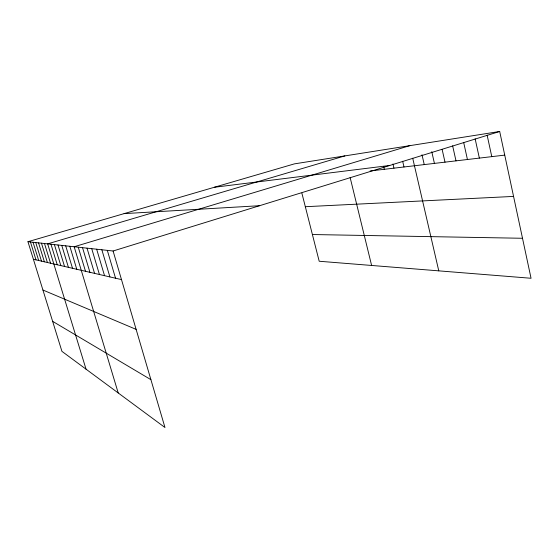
<?xml version="1.0" encoding="UTF-8"?>
<svg xmlns="http://www.w3.org/2000/svg" width="559" height="559" viewBox="0 0 559 559"><rect width="100%" height="100%" fill="white"/><g stroke="black" fill="none" stroke-linecap="round" stroke-linejoin="round"><path stroke-width="0.84" d="M113.086 250.998L164.975 427.523L61.937 351.359L27.95 241.712L113.086 250.998L499.69 131.477L531.05 278.27L319.196 261.249L301.867 193.107M409.803 145.661L74.165 246.757L118.215 392.963M344.854 155.905L47.662 243.864L86.044 369.178M27.95 241.712L294.432 163.864L499.69 131.477M214.335 187.265L389.7 165.478M370.135 170.97L504.742 155.116M124.098 213.622L259.579 205.712M305.326 206.711L513.56 196.412M312.404 234.535L522.504 238.274M33.393 259.271L121.485 279.591M42.931 290.03L136.123 329.377M52.63 321.341L150.902 379.666M38.55 242.872L44.378 261.808M35.741 242.564L41.471 261.137M33.044 242.271L38.676 260.494M30.452 241.984L35.986 259.872M44.496 243.521L50.548 263.226M41.464 243.186L47.403 262.506M58.003 244.989L64.537 266.454M54.405 244.597L60.812 265.595M50.96 244.22L57.242 264.77M65.703 245.834L72.509 268.292M61.763 245.401L68.429 267.356M78.26 247.204L85.499 271.29M69.833 246.281L76.779 269.277M87.022 248.161L94.562 273.379M82.536 247.672L89.922 272.31M96.665 249.209L104.533 275.678M91.732 248.671L99.425 274.504M107.321 250.369L115.538 278.221M101.857 249.775L109.892 276.915M350.13 177.503L371.616 265.462M383.719 166.841L384.299 169.307M392.97 163.976L393.955 168.168M402.662 161.244L403.996 166.987M412.71 158.218L438.773 270.856M421.996 154.766L424.253 164.598M431.765 151.706L434.427 163.403M442.12 149.379L444.999 162.152M452.636 145.822L455.997 160.859M463.67 142.454L467.436 159.511M475.136 138.821L479.356 158.106M487.134 135.166L491.78 156.646"/></g></svg>
